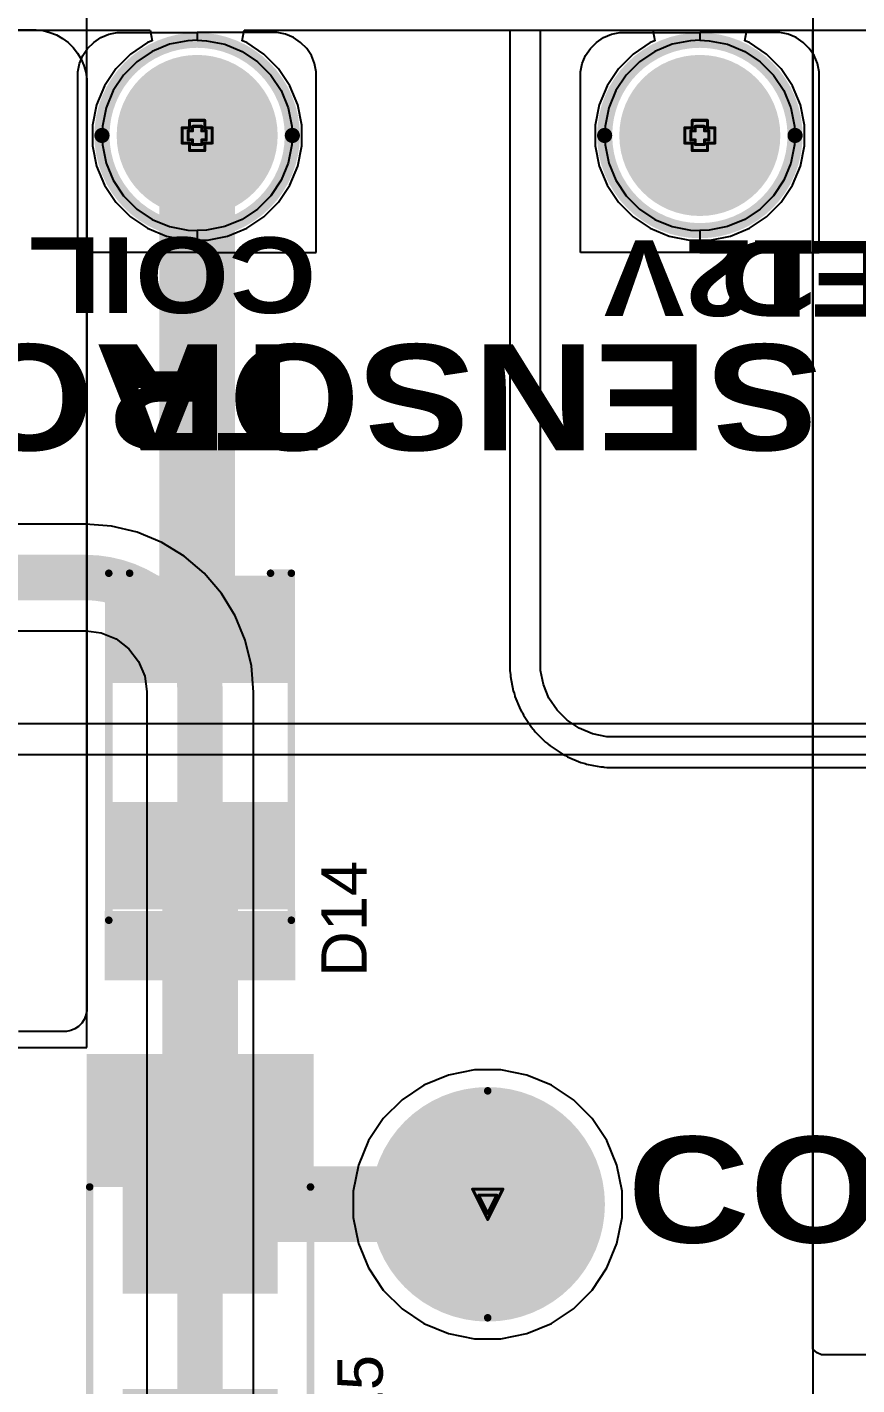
# Model space of a CAD drawing. Header units: inches. Extents: x -5 to 230, y -4 to 159.
# Drawn here: x 10.3 to 24.23, y 53.25 to 76.04 of the extents above; entities that cross this region are included whole.
import ezdxf

# ---------------------------------------------------------------- set-up
doc = ezdxf.new("R2010")
doc.units = ezdxf.units.IN
for name, color, linetype in [('Bottom Layer', 5, 'Continuous'), ('Bottom Solder', 6, 'Continuous'), ('Drill Drawing', 1, 'Continuous'), ('Layer 1', 16, 'Continuous'), ('Layer 2', 76, 'Continuous'), ('Multi-Layer', 9, 'Continuous'), ('Pad Holes', 156, 'Continuous'), ('Top Layer', 1, 'Continuous'), ('Top Overlay', 2, 'Continuous'), ('Top Paste', 8, 'Continuous'), ('Top Solder', 216, 'Continuous')]:
    doc.layers.add(name, color=color, linetype=linetype)
doc.styles.add('Arial', font='', dxfattribs={"height": 0.2})
doc.styles.add('Arial Black_Bold', font='', dxfattribs={"height": 0.2})
doc.styles.get('Arial').set_extended_font_data('Arial')
doc.styles.get('Arial Black_Bold').set_extended_font_data('Arial Black', bold=True)

# ---------------------------------------------------------------- blocks, each defined once
blk = doc.blocks.new('0_5___T____P___7')
at = {"layer": 'Bottom Layer'}
h = blk.add_hatch(color=5, dxfattribs=at)
edge = h.paths.add_edge_path()
edge.add_arc((0, 0), 1.25, 0, 360)
at = {"layer": 'Bottom Solder'}
h = blk.add_hatch(color=6, dxfattribs=at)
edge = h.paths.add_edge_path()
edge.add_arc((0, 0), 1.352, 0, 360)
at = {"layer": 'Layer 1'}
h = blk.add_hatch(color=16, dxfattribs=at)
edge = h.paths.add_edge_path()
edge.add_arc((0, 0), 1.25, 0, 360)
at = {"layer": 'Layer 2'}
h = blk.add_hatch(color=76, dxfattribs=at)
edge = h.paths.add_edge_path()
edge.add_arc((0, 0), 1.25, 0, 360)
at = {"layer": 'Multi-Layer'}
h = blk.add_hatch(color=9, dxfattribs=at)
edge = h.paths.add_edge_path()
edge.add_arc((0, 0), 1.25, 0, 360)
at = {"layer": 'Pad Holes'}
h = blk.add_hatch(color=7, dxfattribs=at)
edge = h.paths.add_edge_path()
edge.add_arc((0, 0), 0.75, 0, 360)
at = {"layer": 'Top Layer'}
h = blk.add_hatch(color=1, dxfattribs=at)
edge = h.paths.add_edge_path()
edge.add_arc((0, 0), 1.25, 0, 360)
at = {"layer": 'Top Solder'}
h = blk.add_hatch(color=216, dxfattribs=at)
edge = h.paths.add_edge_path()
edge.add_arc((0, 0), 1.352, 0, 360)
blk = doc.blocks.new('0_5___T____P___35')
at = {"layer": 'Bottom Layer'}
h = blk.add_hatch(color=5, dxfattribs=at)
edge = h.paths.add_edge_path()
edge.add_arc((0, 0), 1.25, 0, 360)
at = {"layer": 'Bottom Solder'}
h = blk.add_hatch(color=6, dxfattribs=at)
edge = h.paths.add_edge_path()
edge.add_arc((0, 0), 1.352, 0, 360)
at = {"layer": 'Layer 1'}
h = blk.add_hatch(color=16, dxfattribs=at)
edge = h.paths.add_edge_path()
edge.add_arc((0, 0), 1.25, 0, 360)
at = {"layer": 'Layer 2'}
h = blk.add_hatch(color=76, dxfattribs=at)
edge = h.paths.add_edge_path()
edge.add_arc((0, 0), 1.25, 0, 360)
at = {"layer": 'Multi-Layer'}
h = blk.add_hatch(color=9, dxfattribs=at)
edge = h.paths.add_edge_path()
edge.add_arc((0, 0), 1.25, 0, 360)
at = {"layer": 'Pad Holes'}
h = blk.add_hatch(color=7, dxfattribs=at)
edge = h.paths.add_edge_path()
edge.add_arc((0, 0), 0.75, 0, 360)
at = {"layer": 'Top Layer'}
h = blk.add_hatch(color=1, dxfattribs=at)
edge = h.paths.add_edge_path()
edge.add_arc((0, 0), 1.25, 0, 360)
at = {"layer": 'Top Solder'}
h = blk.add_hatch(color=216, dxfattribs=at)
edge = h.paths.add_edge_path()
edge.add_arc((0, 0), 1.352, 0, 360)
blk = doc.blocks.new('5012_38')
at = {"layer": 'Bottom Layer'}
h = blk.add_hatch(color=5, dxfattribs=at)
edge = h.paths.add_edge_path()
edge.add_arc((0, 0), 1.75, 0, 360)
at = {"layer": 'Bottom Solder'}
h = blk.add_hatch(color=6, dxfattribs=at)
edge = h.paths.add_edge_path()
edge.add_arc((0, 0), 1.8516, 0, 360)
at = {"layer": 'Layer 1'}
h = blk.add_hatch(color=16, dxfattribs=at)
edge = h.paths.add_edge_path()
edge.add_arc((0, 0), 1.75, 0, 360)
at = {"layer": 'Layer 2'}
h = blk.add_hatch(color=76, dxfattribs=at)
edge = h.paths.add_edge_path()
edge.add_arc((0, 0), 1.75, 0, 360)
at = {"layer": 'Multi-Layer'}
h = blk.add_hatch(color=9, dxfattribs=at)
edge = h.paths.add_edge_path()
edge.add_arc((0, 0), 1.75, 0, 360)
at = {"layer": 'Pad Holes'}
h = blk.add_hatch(color=7, dxfattribs=at)
edge = h.paths.add_edge_path()
edge.add_arc((0, 0), 1, 0, 360)
at = {"layer": 'Top Layer'}
h = blk.add_hatch(color=1, dxfattribs=at)
edge = h.paths.add_edge_path()
edge.add_arc((0, 0), 1.75, 0, 360)
at = {"layer": 'Top Solder'}
h = blk.add_hatch(color=216, dxfattribs=at)
edge = h.paths.add_edge_path()
edge.add_arc((0, 0), 1.8516, 0, 360)
at = {"layer": 'Top Overlay'}
for points in [[(1.905, 0, 0.127, 0.127, 1), (-1.905, 0, 0.127, 0.127, 1)], [(-1.93675, 0, 0.0635, 0.0635, 1), (-1.87325, 0, 0.0635, 0.0635, 1)], [(1.87325, 0, 0.0635, 0.0635, 1), (1.93675, 0, 0.0635, 0.0635, 1)]]:
    blk.add_lwpolyline(points, format="xyseb", close=True, dxfattribs=at)
blk = doc.blocks.new('SMB__206')
at = {"layer": 'Top Layer'}
for points in [[(-3.7, -1.2), (-3.7, 1.2), (-0.9, 1.2), (-0.9, -1.2)], [(0.9, -1.2), (0.9, 1.2), (3.7, 1.2), (3.7, -1.2)]]:
    blk.add_hatch(color=1, dxfattribs=at).paths.add_polyline_path(points)
at = {"layer": 'Top Overlay'}
for points in [[(2.59, 1.245), (4.826, 1.245), (4.826, 1.905), (2.59, 1.905)], [(3.733, -1.651), (4.826, -1.651), (4.826, 1.346), (3.733, 1.346)], [(2.59, -1.905), (4.826, -1.905), (4.826, -1.245), (2.59, -1.245)]]:
    blk.add_hatch(color=2, dxfattribs=at).paths.add_polyline_path(points)
at = {"layer": 'Top Paste'}
for points in [[(-3.7, -1.2), (-3.7, 1.2), (-0.9, 1.2), (-0.9, -1.2)], [(0.9, -1.2), (0.9, 1.2), (3.7, 1.2), (3.7, -1.2)]]:
    blk.add_hatch(color=8, dxfattribs=at).paths.add_polyline_path(points)
at = {"layer": 'Top Solder'}
for points in [[(-3.802, -1.302), (-3.802, 1.302), (-0.798, 1.302), (-0.798, -1.302)], [(0.798, -1.302), (0.798, 1.302), (3.802, 1.302), (3.802, -1.302)]]:
    blk.add_hatch(color=216, dxfattribs=at).paths.add_polyline_path(points)
at = {"layer": 'Top Overlay'}
for points in [[(-2.21, 1.854, 0.127, 0.127, 0), (-2.21, 1.397, 0.127, 0.127, 0)], [(-2.21, 1.854, 0.127, 0.127, 0), (2.591, 1.854, 0.127, 0.127, 0)], [(-2.21, -1.397, 0.127, 0.127, 0), (-2.21, -1.854, 0.127, 0.127, 0)], [(-2.21, -1.854, 0.127, 0.127, 0), (2.591, -1.854, 0.127, 0.127, 0)]]:
    blk.add_lwpolyline(points, format="xyseb", dxfattribs=at)
for points in [[(-2.242, 1.854, 0.0635, 0.0635, 1), (-2.178, 1.854, 0.0635, 0.0635, 1)], [(-2.242, 1.854, 0.0635, 0.0635, 1), (-2.178, 1.854, 0.0635, 0.0635, 1)], [(2.559, 1.854, 0.0635, 0.0635, 1), (2.623, 1.854, 0.0635, 0.0635, 1)], [(-2.242, 1.397, 0.0635, 0.0635, 1), (-2.178, 1.397, 0.0635, 0.0635, 1)], [(-2.242, -1.397, 0.0635, 0.0635, 1), (-2.178, -1.397, 0.0635, 0.0635, 1)], [(-2.242, -1.854, 0.0635, 0.0635, 1), (-2.178, -1.854, 0.0635, 0.0635, 1)], [(-2.242, -1.854, 0.0635, 0.0635, 1), (-2.178, -1.854, 0.0635, 0.0635, 1)], [(2.559, -1.854, 0.0635, 0.0635, 1), (2.623, -1.854, 0.0635, 0.0635, 1)]]:
    blk.add_lwpolyline(points, format="xyseb", close=True, dxfattribs=at)
blk = doc.blocks.new('SMA_DO_214AC__207')
at = {"layer": 'Top Layer'}
for points in [[(-2.7, 1.4), (-1.1, 1.4), (-1.1, -1.4), (-2.7, -1.4)], [(1.1, 1.4), (2.7, 1.4), (2.7, -1.4), (1.1, -1.4)]]:
    blk.add_hatch(color=1, dxfattribs=at).paths.add_polyline_path(points)
at = {"layer": 'Top Overlay'}
blk.add_hatch(color=2, dxfattribs=at).paths.add_polyline_path([(-3.992, -1.6), (-2.825, -1.6), (-2.825, 1.6), (-3.992, 1.6)])
at = {"layer": 'Top Paste'}
for points in [[(-2.7, 1.4), (-1.1, 1.4), (-1.1, -1.4), (-2.7, -1.4)], [(1.1, 1.4), (2.7, 1.4), (2.7, -1.4), (1.1, -1.4)]]:
    blk.add_hatch(color=8, dxfattribs=at).paths.add_polyline_path(points)
at = {"layer": 'Top Solder'}
for points in [[(-2.802, 1.502), (-0.998, 1.502), (-0.998, -1.502), (-2.802, -1.502)], [(0.998, 1.502), (2.802, 1.502), (2.802, -1.502), (0.998, -1.502)]]:
    blk.add_hatch(color=216, dxfattribs=at).paths.add_polyline_path(points)
at = {"layer": 'Top Overlay'}
for points in [[(-2.983, 1.533, 0.127, 0.127, 0), (2.842, 1.533, 0.127, 0.127, 0)], [(2.842, 1.533, 0.127, 0.127, 0), (2.842, 1.183, 0.127, 0.127, 0)], [(2.842, -1.183, 0.127, 0.127, 0), (2.842, -1.533, 0.127, 0.127, 0)], [(-2.983, -1.533, 0.127, 0.127, 0), (2.842, -1.533, 0.127, 0.127, 0)]]:
    blk.add_lwpolyline(points, format="xyseb", dxfattribs=at)
for points in [[(-3.015, 1.533, 0.0635, 0.0635, 1), (-2.951, 1.533, 0.0635, 0.0635, 1)], [(2.811, 1.533, 0.0635, 0.0635, 1), (2.874, 1.533, 0.0635, 0.0635, 1)], [(2.811, 1.533, 0.0635, 0.0635, 1), (2.874, 1.533, 0.0635, 0.0635, 1)], [(2.811, 1.183, 0.0635, 0.0635, 1), (2.874, 1.183, 0.0635, 0.0635, 1)], [(2.811, -1.183, 0.0635, 0.0635, 1), (2.874, -1.183, 0.0635, 0.0635, 1)], [(-3.015, -1.533, 0.0635, 0.0635, 1), (-2.951, -1.533, 0.0635, 0.0635, 1)], [(2.811, -1.533, 0.0635, 0.0635, 1), (2.874, -1.533, 0.0635, 0.0635, 1)], [(2.811, -1.533, 0.0635, 0.0635, 1), (2.874, -1.533, 0.0635, 0.0635, 1)]]:
    blk.add_lwpolyline(points, format="xyseb", close=True, dxfattribs=at)

msp = doc.modelspace()

# ---------------------------------------------------------------- linework, layer by layer
at = {"layer": 'Bottom Layer'}
for p, q in [((7.7, 75.991), (12.365, 75.991)), ((12.365, 75.991), (12.4, 75.813)), ((13.909, 75.813), (13.945, 75.991)), ((13.945, 75.991), (20.806, 75.991)), ((20.806, 75.991), (20.842, 75.813)), ((22.351, 75.813), (22.386, 75.991)), ((22.386, 75.991), (26.035, 75.991)), ((12.322, 75.781), (12.034, 75.589)), ((12.4, 75.813), (12.322, 75.781)), ((13.987, 75.781), (13.909, 75.813)), ((14.275, 75.589), (13.987, 75.781)), ((20.764, 75.781), (20.476, 75.589)), ((20.842, 75.813), (20.764, 75.781)), ((22.429, 75.781), (22.351, 75.813)), ((22.717, 75.589), (22.429, 75.781)), ((12.034, 75.589), (11.789, 75.344)), ((14.52, 75.344), (14.275, 75.589)), ((20.476, 75.589), (20.231, 75.344)), ((22.962, 75.344), (22.717, 75.589)), ((11.789, 75.344), (11.597, 75.056)), ((14.713, 75.056), (14.52, 75.344)), ((20.231, 75.344), (20.038, 75.056)), ((23.154, 75.056), (22.962, 75.344)), ((11.597, 75.056), (11.464, 74.736)), ((14.845, 74.736), (14.713, 75.056)), ((20.038, 75.056), (19.906, 74.736)), ((23.287, 74.736), (23.154, 75.056)), ((11.464, 74.736), (11.397, 74.396)), ((14.913, 74.396), (14.845, 74.736)), ((19.906, 74.736), (19.838, 74.396)), ((23.354, 74.396), (23.287, 74.736)), ((11.397, 74.396), (11.397, 74.05)), ((14.913, 74.05), (14.913, 74.396)), ((19.838, 74.396), (19.838, 74.05)), ((23.354, 74.05), (23.354, 74.396)), ((11.397, 74.05), (11.464, 73.71)), ((14.845, 73.71), (14.913, 74.05)), ((19.838, 74.05), (19.906, 73.71)), ((23.287, 73.71), (23.354, 74.05)), ((11.464, 73.71), (11.597, 73.39)), ((14.713, 73.39), (14.845, 73.71)), ((19.906, 73.71), (20.038, 73.39)), ((23.154, 73.39), (23.287, 73.71)), ((11.597, 73.39), (11.789, 73.103)), ((14.52, 73.103), (14.713, 73.39)), ((20.038, 73.39), (20.231, 73.103)), ((22.962, 73.103), (23.154, 73.39)), ((11.789, 73.103), (12.034, 72.858)), ((14.275, 72.858), (14.52, 73.103)), ((20.231, 73.103), (20.476, 72.858)), ((22.717, 72.858), (22.962, 73.103)), ((12.034, 72.858), (12.322, 72.665)), ((13.987, 72.665), (14.275, 72.858)), ((20.476, 72.858), (20.764, 72.665)), ((22.429, 72.665), (22.717, 72.858)), ((12.322, 72.665), (12.642, 72.533)), ((12.642, 72.533), (12.981, 72.465)), ((13.328, 72.465), (13.667, 72.533)), ((13.667, 72.533), (13.987, 72.665)), ((20.764, 72.665), (21.084, 72.533)), ((21.084, 72.533), (21.423, 72.465)), ((21.77, 72.465), (22.109, 72.533)), ((22.109, 72.533), (22.429, 72.665)), ((12.981, 72.465), (13.328, 72.465)), ((21.423, 72.465), (21.77, 72.465)), ((11.278, 67.699), (5.428, 67.699)), ((11.719, 67.665), (11.278, 67.7)), ((11.278, 67.7), (11.278, 67.699)), ((12.15, 67.561), (11.719, 67.665)), ((12.56, 67.392), (12.15, 67.561)), ((12.937, 67.16), (12.56, 67.392)), ((13.274, 66.873), (12.937, 67.16)), ((13.562, 66.536), (13.274, 66.873)), ((13.794, 66.158), (13.562, 66.536)), ((13.963, 65.748), (13.794, 66.158)), ((5.428, 65.905), (11.278, 65.905)), ((11.278, 65.905), (11.292, 65.907)), ((11.292, 65.907), (11.545, 65.874)), ((11.545, 65.874), (11.794, 65.771)), ((11.794, 65.771), (12.008, 65.606)), ((14.067, 65.318), (13.963, 65.748)), ((12.008, 65.606), (12.172, 65.392)), ((12.172, 65.392), (12.276, 65.143)), ((14.101, 64.876), (14.067, 65.318)), ((12.276, 65.143), (12.309, 64.89)), ((12.309, 64.89), (12.307, 64.876)), ((12.307, 64.876), (12.307, 49.454)), ((14.1, 49.454), (14.1, 64.876)), ((14.1, 64.876), (14.101, 64.876)), ((17.375, 58.45), (16.964, 58.28)), ((17.812, 58.537), (17.375, 58.45)), ((18.256, 58.537), (17.812, 58.537)), ((18.693, 58.45), (18.256, 58.537)), ((19.104, 58.28), (18.693, 58.45)), ((16.964, 58.28), (16.595, 58.033)), ((19.473, 58.033), (19.104, 58.28)), ((16.595, 58.033), (16.28, 57.719)), ((19.788, 57.719), (19.473, 58.033)), ((16.28, 57.719), (16.033, 57.349)), ((20.035, 57.349), (19.788, 57.719)), ((16.033, 57.349), (15.863, 56.938)), ((20.205, 56.938), (20.035, 57.349)), ((15.863, 56.938), (15.776, 56.502)), ((20.292, 56.502), (20.205, 56.938)), ((15.776, 56.502), (15.776, 56.057)), ((20.292, 56.057), (20.292, 56.502)), ((15.776, 56.057), (15.863, 55.621)), ((20.205, 55.621), (20.292, 56.057)), ((15.863, 55.621), (16.033, 55.21)), ((20.035, 55.21), (20.205, 55.621)), ((16.033, 55.21), (16.28, 54.84)), ((19.788, 54.84), (20.035, 55.21)), ((16.28, 54.84), (16.595, 54.525)), ((19.473, 54.525), (19.788, 54.84)), ((16.595, 54.525), (16.964, 54.278)), ((19.104, 54.278), (19.473, 54.525)), ((16.964, 54.278), (17.375, 54.108)), ((18.693, 54.108), (19.104, 54.278)), ((17.375, 54.108), (17.812, 54.021)), ((17.812, 54.021), (18.256, 54.021)), ((18.256, 54.021), (18.693, 54.108))]:
    msp.add_line(p, q, dxfattribs=at)
for points in [[(5.428, 66.802, 0.762, 0.762, 0), (11.278, 66.802, 0.762, 0.762, 0)], [(11.278, 66.802, 0.762, 0.762, -0.414214), (13.204, 64.876, 0.762, 0.762, 0)], [(13.204, 49.454, 0.762, 0.762, 0), (13.204, 64.876, 0.762, 0.762, 0)]]:
    msp.add_lwpolyline(points, format="xyseb", dxfattribs=at)
for points in [[(11.087, 66.802, 0.381, 0.381, 1), (11.468, 66.802, 0.381, 0.381, 1)], [(11.087, 66.802, 0.381, 0.381, 1), (11.468, 66.802, 0.381, 0.381, 1)], [(13.013, 64.876, 0.381, 0.381, 1), (13.394, 64.876, 0.381, 0.381, 1)], [(13.013, 64.876, 0.381, 0.381, 1), (13.394, 64.876, 0.381, 0.381, 1)]]:
    msp.add_lwpolyline(points, format="xyseb", close=True, dxfattribs=at)
at = {"layer": 'Drill Drawing'}
for points in [[(12.901, 74.096, 0.0508, 0.0508, 0), (12.901, 74.35, 0.0508, 0.0508, 0)], [(12.901, 74.35, 0.0508, 0.0508, 0), (13.028, 74.35, 0.0508, 0.0508, 0)], [(13.002, 74.147, 0.0508, 0.0508, 0), (13.002, 74.299, 0.0508, 0.0508, 0)], [(13.002, 74.299, 0.0508, 0.0508, 0), (13.078, 74.299, 0.0508, 0.0508, 0)], [(13.028, 74.35, 0.0508, 0.0508, 0), (13.028, 74.477, 0.0508, 0.0508, 0)], [(13.028, 74.477, 0.0508, 0.0508, 0), (13.282, 74.477, 0.0508, 0.0508, 0)], [(13.078, 74.299, 0.0508, 0.0508, 0), (13.078, 74.376, 0.0508, 0.0508, 0)], [(13.078, 74.376, 0.0508, 0.0508, 0), (13.231, 74.376, 0.0508, 0.0508, 0)], [(13.231, 74.299, 0.0508, 0.0508, 0), (13.231, 74.376, 0.0508, 0.0508, 0)], [(13.231, 74.299, 0.0508, 0.0508, 0), (13.307, 74.299, 0.0508, 0.0508, 0)], [(13.282, 74.35, 0.0508, 0.0508, 0), (13.282, 74.477, 0.0508, 0.0508, 0)], [(13.282, 74.35, 0.0508, 0.0508, 0), (13.409, 74.35, 0.0508, 0.0508, 0)], [(13.307, 74.147, 0.0508, 0.0508, 0), (13.307, 74.299, 0.0508, 0.0508, 0)], [(13.409, 74.096, 0.0508, 0.0508, 0), (13.409, 74.35, 0.0508, 0.0508, 0)], [(21.342, 74.096, 0.0508, 0.0508, 0), (21.342, 74.35, 0.0508, 0.0508, 0)], [(21.342, 74.35, 0.0508, 0.0508, 0), (21.469, 74.35, 0.0508, 0.0508, 0)], [(21.444, 74.147, 0.0508, 0.0508, 0), (21.444, 74.299, 0.0508, 0.0508, 0)], [(21.444, 74.299, 0.0508, 0.0508, 0), (21.52, 74.299, 0.0508, 0.0508, 0)], [(21.469, 74.35, 0.0508, 0.0508, 0), (21.469, 74.477, 0.0508, 0.0508, 0)], [(21.469, 74.477, 0.0508, 0.0508, 0), (21.723, 74.477, 0.0508, 0.0508, 0)], [(21.52, 74.299, 0.0508, 0.0508, 0), (21.52, 74.376, 0.0508, 0.0508, 0)], [(21.52, 74.376, 0.0508, 0.0508, 0), (21.673, 74.376, 0.0508, 0.0508, 0)], [(21.673, 74.299, 0.0508, 0.0508, 0), (21.673, 74.376, 0.0508, 0.0508, 0)], [(21.673, 74.299, 0.0508, 0.0508, 0), (21.749, 74.299, 0.0508, 0.0508, 0)], [(21.723, 74.35, 0.0508, 0.0508, 0), (21.723, 74.477, 0.0508, 0.0508, 0)], [(21.723, 74.35, 0.0508, 0.0508, 0), (21.85, 74.35, 0.0508, 0.0508, 0)], [(21.749, 74.147, 0.0508, 0.0508, 0), (21.749, 74.299, 0.0508, 0.0508, 0)], [(21.85, 74.096, 0.0508, 0.0508, 0), (21.85, 74.35, 0.0508, 0.0508, 0)], [(12.901, 74.096, 0.0508, 0.0508, 0), (13.028, 74.096, 0.0508, 0.0508, 0)], [(13.002, 74.147, 0.0508, 0.0508, 0), (13.078, 74.147, 0.0508, 0.0508, 0)], [(13.028, 73.969, 0.0508, 0.0508, 0), (13.028, 74.096, 0.0508, 0.0508, 0)], [(13.078, 74.071, 0.0508, 0.0508, 0), (13.078, 74.147, 0.0508, 0.0508, 0)], [(13.078, 74.071, 0.0508, 0.0508, 0), (13.231, 74.071, 0.0508, 0.0508, 0)], [(13.231, 74.147, 0.0508, 0.0508, 0), (13.307, 74.147, 0.0508, 0.0508, 0)], [(13.231, 74.071, 0.0508, 0.0508, 0), (13.231, 74.147, 0.0508, 0.0508, 0)], [(13.282, 74.096, 0.0508, 0.0508, 0), (13.409, 74.096, 0.0508, 0.0508, 0)], [(13.282, 73.969, 0.0508, 0.0508, 0), (13.282, 74.096, 0.0508, 0.0508, 0)], [(21.342, 74.096, 0.0508, 0.0508, 0), (21.469, 74.096, 0.0508, 0.0508, 0)], [(21.444, 74.147, 0.0508, 0.0508, 0), (21.52, 74.147, 0.0508, 0.0508, 0)], [(21.469, 73.969, 0.0508, 0.0508, 0), (21.469, 74.096, 0.0508, 0.0508, 0)], [(21.52, 74.071, 0.0508, 0.0508, 0), (21.52, 74.147, 0.0508, 0.0508, 0)], [(21.52, 74.071, 0.0508, 0.0508, 0), (21.673, 74.071, 0.0508, 0.0508, 0)], [(21.673, 74.147, 0.0508, 0.0508, 0), (21.749, 74.147, 0.0508, 0.0508, 0)], [(21.673, 74.071, 0.0508, 0.0508, 0), (21.673, 74.147, 0.0508, 0.0508, 0)], [(21.723, 74.096, 0.0508, 0.0508, 0), (21.85, 74.096, 0.0508, 0.0508, 0)], [(21.723, 73.969, 0.0508, 0.0508, 0), (21.723, 74.096, 0.0508, 0.0508, 0)], [(13.028, 73.969, 0.0508, 0.0508, 0), (13.282, 73.969, 0.0508, 0.0508, 0)], [(21.469, 73.969, 0.0508, 0.0508, 0), (21.723, 73.969, 0.0508, 0.0508, 0)], [(17.78, 56.533, 0.0508, 0.0508, 0), (18.288, 56.533, 0.0508, 0.0508, 0)], [(17.78, 56.533, 0.0508, 0.0508, 0), (18.034, 56.025, 0.0508, 0.0508, 0)], [(18.034, 56.025, 0.0508, 0.0508, 0), (18.288, 56.533, 0.0508, 0.0508, 0)], [(17.882, 56.432, 0.0508, 0.0508, 0), (18.186, 56.432, 0.0508, 0.0508, 0)], [(17.882, 56.432, 0.0508, 0.0508, 0), (18.034, 56.127, 0.0508, 0.0508, 0)], [(18.034, 56.127, 0.0508, 0.0508, 0), (18.186, 56.432, 0.0508, 0.0508, 0)]]:
    msp.add_lwpolyline(points, format="xyseb", dxfattribs=at)
for points in [[(12.888, 74.35, 0.0254, 0.0254, 1), (12.913, 74.35, 0.0254, 0.0254, 1)], [(12.888, 74.35, 0.0254, 0.0254, 1), (12.913, 74.35, 0.0254, 0.0254, 1)], [(12.99, 74.299, 0.0254, 0.0254, 1), (13.015, 74.299, 0.0254, 0.0254, 1)], [(12.99, 74.299, 0.0254, 0.0254, 1), (13.015, 74.299, 0.0254, 0.0254, 1)], [(13.015, 74.477, 0.0254, 0.0254, 1), (13.04, 74.477, 0.0254, 0.0254, 1)], [(13.015, 74.477, 0.0254, 0.0254, 1), (13.04, 74.477, 0.0254, 0.0254, 1)], [(13.015, 74.35, 0.0254, 0.0254, 1), (13.04, 74.35, 0.0254, 0.0254, 1)], [(13.015, 74.35, 0.0254, 0.0254, 1), (13.04, 74.35, 0.0254, 0.0254, 1)], [(13.066, 74.376, 0.0254, 0.0254, 1), (13.091, 74.376, 0.0254, 0.0254, 1)], [(13.066, 74.376, 0.0254, 0.0254, 1), (13.091, 74.376, 0.0254, 0.0254, 1)], [(13.066, 74.299, 0.0254, 0.0254, 1), (13.091, 74.299, 0.0254, 0.0254, 1)], [(13.066, 74.299, 0.0254, 0.0254, 1), (13.091, 74.299, 0.0254, 0.0254, 1)], [(13.218, 74.376, 0.0254, 0.0254, 1), (13.244, 74.376, 0.0254, 0.0254, 1)], [(13.218, 74.376, 0.0254, 0.0254, 1), (13.244, 74.376, 0.0254, 0.0254, 1)], [(13.218, 74.299, 0.0254, 0.0254, 1), (13.244, 74.299, 0.0254, 0.0254, 1)], [(13.218, 74.299, 0.0254, 0.0254, 1), (13.244, 74.299, 0.0254, 0.0254, 1)], [(13.269, 74.477, 0.0254, 0.0254, 1), (13.294, 74.477, 0.0254, 0.0254, 1)], [(13.269, 74.477, 0.0254, 0.0254, 1), (13.294, 74.477, 0.0254, 0.0254, 1)], [(13.269, 74.35, 0.0254, 0.0254, 1), (13.294, 74.35, 0.0254, 0.0254, 1)], [(13.269, 74.35, 0.0254, 0.0254, 1), (13.294, 74.35, 0.0254, 0.0254, 1)], [(13.294, 74.299, 0.0254, 0.0254, 1), (13.32, 74.299, 0.0254, 0.0254, 1)], [(13.294, 74.299, 0.0254, 0.0254, 1), (13.32, 74.299, 0.0254, 0.0254, 1)], [(13.396, 74.35, 0.0254, 0.0254, 1), (13.421, 74.35, 0.0254, 0.0254, 1)], [(13.396, 74.35, 0.0254, 0.0254, 1), (13.421, 74.35, 0.0254, 0.0254, 1)], [(21.33, 74.35, 0.0254, 0.0254, 1), (21.355, 74.35, 0.0254, 0.0254, 1)], [(21.33, 74.35, 0.0254, 0.0254, 1), (21.355, 74.35, 0.0254, 0.0254, 1)], [(21.431, 74.299, 0.0254, 0.0254, 1), (21.457, 74.299, 0.0254, 0.0254, 1)], [(21.431, 74.299, 0.0254, 0.0254, 1), (21.457, 74.299, 0.0254, 0.0254, 1)], [(21.457, 74.477, 0.0254, 0.0254, 1), (21.482, 74.477, 0.0254, 0.0254, 1)], [(21.457, 74.477, 0.0254, 0.0254, 1), (21.482, 74.477, 0.0254, 0.0254, 1)], [(21.457, 74.35, 0.0254, 0.0254, 1), (21.482, 74.35, 0.0254, 0.0254, 1)], [(21.457, 74.35, 0.0254, 0.0254, 1), (21.482, 74.35, 0.0254, 0.0254, 1)], [(21.508, 74.376, 0.0254, 0.0254, 1), (21.533, 74.376, 0.0254, 0.0254, 1)], [(21.508, 74.376, 0.0254, 0.0254, 1), (21.533, 74.376, 0.0254, 0.0254, 1)], [(21.508, 74.299, 0.0254, 0.0254, 1), (21.533, 74.299, 0.0254, 0.0254, 1)], [(21.508, 74.299, 0.0254, 0.0254, 1), (21.533, 74.299, 0.0254, 0.0254, 1)], [(21.66, 74.376, 0.0254, 0.0254, 1), (21.685, 74.376, 0.0254, 0.0254, 1)], [(21.66, 74.376, 0.0254, 0.0254, 1), (21.685, 74.376, 0.0254, 0.0254, 1)], [(21.66, 74.299, 0.0254, 0.0254, 1), (21.685, 74.299, 0.0254, 0.0254, 1)], [(21.66, 74.299, 0.0254, 0.0254, 1), (21.685, 74.299, 0.0254, 0.0254, 1)], [(21.711, 74.477, 0.0254, 0.0254, 1), (21.736, 74.477, 0.0254, 0.0254, 1)], [(21.711, 74.477, 0.0254, 0.0254, 1), (21.736, 74.477, 0.0254, 0.0254, 1)], [(21.711, 74.35, 0.0254, 0.0254, 1), (21.736, 74.35, 0.0254, 0.0254, 1)], [(21.711, 74.35, 0.0254, 0.0254, 1), (21.736, 74.35, 0.0254, 0.0254, 1)], [(21.736, 74.299, 0.0254, 0.0254, 1), (21.762, 74.299, 0.0254, 0.0254, 1)], [(21.736, 74.299, 0.0254, 0.0254, 1), (21.762, 74.299, 0.0254, 0.0254, 1)], [(21.838, 74.35, 0.0254, 0.0254, 1), (21.863, 74.35, 0.0254, 0.0254, 1)], [(21.838, 74.35, 0.0254, 0.0254, 1), (21.863, 74.35, 0.0254, 0.0254, 1)], [(12.888, 74.096, 0.0254, 0.0254, 1), (12.913, 74.096, 0.0254, 0.0254, 1)], [(12.888, 74.096, 0.0254, 0.0254, 1), (12.913, 74.096, 0.0254, 0.0254, 1)], [(12.99, 74.147, 0.0254, 0.0254, 1), (13.015, 74.147, 0.0254, 0.0254, 1)], [(12.99, 74.147, 0.0254, 0.0254, 1), (13.015, 74.147, 0.0254, 0.0254, 1)], [(13.015, 74.096, 0.0254, 0.0254, 1), (13.04, 74.096, 0.0254, 0.0254, 1)], [(13.015, 74.096, 0.0254, 0.0254, 1), (13.04, 74.096, 0.0254, 0.0254, 1)], [(13.066, 74.147, 0.0254, 0.0254, 1), (13.091, 74.147, 0.0254, 0.0254, 1)], [(13.066, 74.147, 0.0254, 0.0254, 1), (13.091, 74.147, 0.0254, 0.0254, 1)], [(13.066, 74.071, 0.0254, 0.0254, 1), (13.091, 74.071, 0.0254, 0.0254, 1)], [(13.066, 74.071, 0.0254, 0.0254, 1), (13.091, 74.071, 0.0254, 0.0254, 1)], [(13.218, 74.147, 0.0254, 0.0254, 1), (13.244, 74.147, 0.0254, 0.0254, 1)], [(13.218, 74.147, 0.0254, 0.0254, 1), (13.244, 74.147, 0.0254, 0.0254, 1)], [(13.218, 74.071, 0.0254, 0.0254, 1), (13.244, 74.071, 0.0254, 0.0254, 1)], [(13.218, 74.071, 0.0254, 0.0254, 1), (13.244, 74.071, 0.0254, 0.0254, 1)], [(13.269, 74.096, 0.0254, 0.0254, 1), (13.294, 74.096, 0.0254, 0.0254, 1)], [(13.269, 74.096, 0.0254, 0.0254, 1), (13.294, 74.096, 0.0254, 0.0254, 1)], [(13.294, 74.147, 0.0254, 0.0254, 1), (13.32, 74.147, 0.0254, 0.0254, 1)], [(13.294, 74.147, 0.0254, 0.0254, 1), (13.32, 74.147, 0.0254, 0.0254, 1)], [(13.396, 74.096, 0.0254, 0.0254, 1), (13.421, 74.096, 0.0254, 0.0254, 1)], [(13.396, 74.096, 0.0254, 0.0254, 1), (13.421, 74.096, 0.0254, 0.0254, 1)], [(21.33, 74.096, 0.0254, 0.0254, 1), (21.355, 74.096, 0.0254, 0.0254, 1)], [(21.33, 74.096, 0.0254, 0.0254, 1), (21.355, 74.096, 0.0254, 0.0254, 1)], [(21.431, 74.147, 0.0254, 0.0254, 1), (21.457, 74.147, 0.0254, 0.0254, 1)], [(21.431, 74.147, 0.0254, 0.0254, 1), (21.457, 74.147, 0.0254, 0.0254, 1)], [(21.457, 74.096, 0.0254, 0.0254, 1), (21.482, 74.096, 0.0254, 0.0254, 1)], [(21.457, 74.096, 0.0254, 0.0254, 1), (21.482, 74.096, 0.0254, 0.0254, 1)], [(21.508, 74.147, 0.0254, 0.0254, 1), (21.533, 74.147, 0.0254, 0.0254, 1)], [(21.508, 74.147, 0.0254, 0.0254, 1), (21.533, 74.147, 0.0254, 0.0254, 1)], [(21.508, 74.071, 0.0254, 0.0254, 1), (21.533, 74.071, 0.0254, 0.0254, 1)], [(21.508, 74.071, 0.0254, 0.0254, 1), (21.533, 74.071, 0.0254, 0.0254, 1)], [(21.66, 74.147, 0.0254, 0.0254, 1), (21.685, 74.147, 0.0254, 0.0254, 1)], [(21.66, 74.147, 0.0254, 0.0254, 1), (21.685, 74.147, 0.0254, 0.0254, 1)], [(21.66, 74.071, 0.0254, 0.0254, 1), (21.685, 74.071, 0.0254, 0.0254, 1)], [(21.66, 74.071, 0.0254, 0.0254, 1), (21.685, 74.071, 0.0254, 0.0254, 1)], [(21.711, 74.096, 0.0254, 0.0254, 1), (21.736, 74.096, 0.0254, 0.0254, 1)], [(21.711, 74.096, 0.0254, 0.0254, 1), (21.736, 74.096, 0.0254, 0.0254, 1)], [(21.736, 74.147, 0.0254, 0.0254, 1), (21.762, 74.147, 0.0254, 0.0254, 1)], [(21.736, 74.147, 0.0254, 0.0254, 1), (21.762, 74.147, 0.0254, 0.0254, 1)], [(21.838, 74.096, 0.0254, 0.0254, 1), (21.863, 74.096, 0.0254, 0.0254, 1)], [(21.838, 74.096, 0.0254, 0.0254, 1), (21.863, 74.096, 0.0254, 0.0254, 1)], [(13.015, 73.969, 0.0254, 0.0254, 1), (13.04, 73.969, 0.0254, 0.0254, 1)], [(13.015, 73.969, 0.0254, 0.0254, 1), (13.04, 73.969, 0.0254, 0.0254, 1)], [(13.269, 73.969, 0.0254, 0.0254, 1), (13.294, 73.969, 0.0254, 0.0254, 1)], [(13.269, 73.969, 0.0254, 0.0254, 1), (13.294, 73.969, 0.0254, 0.0254, 1)], [(21.457, 73.969, 0.0254, 0.0254, 1), (21.482, 73.969, 0.0254, 0.0254, 1)], [(21.457, 73.969, 0.0254, 0.0254, 1), (21.482, 73.969, 0.0254, 0.0254, 1)], [(21.711, 73.969, 0.0254, 0.0254, 1), (21.736, 73.969, 0.0254, 0.0254, 1)], [(21.711, 73.969, 0.0254, 0.0254, 1), (21.736, 73.969, 0.0254, 0.0254, 1)], [(17.767, 56.533, 0.0254, 0.0254, 1), (17.793, 56.533, 0.0254, 0.0254, 1)], [(17.767, 56.533, 0.0254, 0.0254, 1), (17.793, 56.533, 0.0254, 0.0254, 1)], [(18.275, 56.533, 0.0254, 0.0254, 1), (18.301, 56.533, 0.0254, 0.0254, 1)], [(18.275, 56.533, 0.0254, 0.0254, 1), (18.301, 56.533, 0.0254, 0.0254, 1)], [(17.869, 56.432, 0.0254, 0.0254, 1), (17.894, 56.432, 0.0254, 0.0254, 1)], [(17.869, 56.432, 0.0254, 0.0254, 1), (17.894, 56.432, 0.0254, 0.0254, 1)], [(18.174, 56.432, 0.0254, 0.0254, 1), (18.199, 56.432, 0.0254, 0.0254, 1)], [(18.174, 56.432, 0.0254, 0.0254, 1), (18.199, 56.432, 0.0254, 0.0254, 1)], [(18.021, 56.127, 0.0254, 0.0254, 1), (18.047, 56.127, 0.0254, 0.0254, 1)], [(18.021, 56.127, 0.0254, 0.0254, 1), (18.047, 56.127, 0.0254, 0.0254, 1)], [(18.021, 56.025, 0.0254, 0.0254, 1), (18.047, 56.025, 0.0254, 0.0254, 1)], [(18.021, 56.025, 0.0254, 0.0254, 1), (18.047, 56.025, 0.0254, 0.0254, 1)]]:
    msp.add_lwpolyline(points, format="xyseb", close=True, dxfattribs=at)
at = {"layer": 'Layer 1'}
for p, q in [((2.268, 75.991), (12.365, 75.991)), ((12.365, 75.991), (12.4, 75.813)), ((13.909, 75.813), (13.945, 75.991)), ((13.945, 75.991), (20.806, 75.991)), ((20.806, 75.991), (20.842, 75.813)), ((22.351, 75.813), (22.386, 75.991)), ((22.386, 75.991), (26.035, 75.991)), ((12.322, 75.781), (12.034, 75.589)), ((12.4, 75.813), (12.322, 75.781)), ((13.987, 75.781), (13.909, 75.813)), ((14.275, 75.589), (13.987, 75.781)), ((20.764, 75.781), (20.476, 75.589)), ((20.842, 75.813), (20.764, 75.781)), ((22.429, 75.781), (22.351, 75.813)), ((22.717, 75.589), (22.429, 75.781)), ((12.034, 75.589), (11.789, 75.344)), ((14.52, 75.344), (14.275, 75.589)), ((20.476, 75.589), (20.231, 75.344)), ((22.962, 75.344), (22.717, 75.589)), ((11.789, 75.344), (11.597, 75.056)), ((14.713, 75.056), (14.52, 75.344)), ((20.231, 75.344), (20.038, 75.056)), ((23.154, 75.056), (22.962, 75.344)), ((11.597, 75.056), (11.464, 74.736)), ((14.845, 74.736), (14.713, 75.056)), ((20.038, 75.056), (19.906, 74.736)), ((23.287, 74.736), (23.154, 75.056)), ((11.464, 74.736), (11.397, 74.396)), ((14.913, 74.396), (14.845, 74.736)), ((19.906, 74.736), (19.838, 74.396)), ((23.354, 74.396), (23.287, 74.736)), ((11.397, 74.396), (11.397, 74.05)), ((14.913, 74.05), (14.913, 74.396)), ((19.838, 74.396), (19.838, 74.05)), ((23.354, 74.05), (23.354, 74.396)), ((11.397, 74.05), (11.464, 73.71)), ((14.845, 73.71), (14.913, 74.05)), ((19.838, 74.05), (19.906, 73.71)), ((23.287, 73.71), (23.354, 74.05)), ((11.464, 73.71), (11.597, 73.39)), ((14.713, 73.39), (14.845, 73.71)), ((19.906, 73.71), (20.038, 73.39)), ((23.154, 73.39), (23.287, 73.71)), ((11.597, 73.39), (11.789, 73.103)), ((14.52, 73.103), (14.713, 73.39)), ((20.038, 73.39), (20.231, 73.103)), ((22.962, 73.103), (23.154, 73.39)), ((11.789, 73.103), (12.034, 72.858)), ((14.275, 72.858), (14.52, 73.103)), ((20.231, 73.103), (20.476, 72.858)), ((22.717, 72.858), (22.962, 73.103)), ((12.034, 72.858), (12.322, 72.665)), ((13.987, 72.665), (14.275, 72.858)), ((20.476, 72.858), (20.764, 72.665)), ((22.429, 72.665), (22.717, 72.858)), ((12.322, 72.665), (12.642, 72.533)), ((12.642, 72.533), (12.981, 72.465)), ((13.328, 72.465), (13.667, 72.533)), ((13.667, 72.533), (13.987, 72.665)), ((20.764, 72.665), (21.084, 72.533)), ((21.084, 72.533), (21.423, 72.465)), ((21.77, 72.465), (22.109, 72.533)), ((22.109, 72.533), (22.429, 72.665)), ((12.981, 72.465), (13.328, 72.465)), ((21.423, 72.465), (21.77, 72.465)), ((36.633, 64.346), (-2.982, 64.346)), ((-2.982, 63.828), (36.633, 63.828)), ((17.375, 58.45), (16.964, 58.28)), ((17.812, 58.537), (17.375, 58.45)), ((18.256, 58.537), (17.812, 58.537)), ((18.693, 58.45), (18.256, 58.537)), ((19.104, 58.28), (18.693, 58.45)), ((16.964, 58.28), (16.595, 58.033)), ((19.473, 58.033), (19.104, 58.28)), ((16.595, 58.033), (16.28, 57.719)), ((19.788, 57.719), (19.473, 58.033)), ((16.28, 57.719), (16.033, 57.349)), ((20.035, 57.349), (19.788, 57.719)), ((16.033, 57.349), (15.863, 56.938)), ((20.205, 56.938), (20.035, 57.349)), ((15.863, 56.938), (15.776, 56.502)), ((20.292, 56.502), (20.205, 56.938)), ((15.776, 56.502), (15.776, 56.057)), ((20.292, 56.057), (20.292, 56.502)), ((15.776, 56.057), (15.863, 55.621)), ((20.205, 55.621), (20.292, 56.057)), ((15.863, 55.621), (16.033, 55.21)), ((20.035, 55.21), (20.205, 55.621)), ((16.033, 55.21), (16.28, 54.84)), ((19.788, 54.84), (20.035, 55.21)), ((16.28, 54.84), (16.595, 54.525)), ((19.473, 54.525), (19.788, 54.84)), ((16.595, 54.525), (16.964, 54.278)), ((19.104, 54.278), (19.473, 54.525)), ((16.964, 54.278), (17.375, 54.108)), ((18.693, 54.108), (19.104, 54.278)), ((17.375, 54.108), (17.812, 54.021)), ((17.812, 54.021), (18.256, 54.021)), ((18.256, 54.021), (18.693, 54.108))]:
    msp.add_line(p, q, dxfattribs=at)
at = {"layer": 'Layer 2'}
for p, q in [((7.7, 75.991), (12.365, 75.991)), ((12.365, 75.991), (12.4, 75.813)), ((13.909, 75.813), (13.945, 75.991)), ((13.945, 75.991), (18.405, 75.991)), ((18.405, 75.991), (18.405, 65.362)), ((18.923, 65.362), (18.923, 75.991)), ((18.923, 75.991), (26.035, 75.991)), ((12.322, 75.781), (12.034, 75.589)), ((12.4, 75.813), (12.322, 75.781)), ((13.987, 75.781), (13.909, 75.813)), ((14.275, 75.589), (13.987, 75.781)), ((12.034, 75.589), (11.789, 75.344)), ((14.52, 75.344), (14.275, 75.589)), ((11.789, 75.344), (11.597, 75.056)), ((14.713, 75.056), (14.52, 75.344)), ((11.597, 75.056), (11.464, 74.736)), ((14.845, 74.736), (14.713, 75.056)), ((11.464, 74.736), (11.397, 74.396)), ((14.913, 74.396), (14.845, 74.736)), ((11.397, 74.396), (11.397, 74.05)), ((14.913, 74.05), (14.913, 74.396)), ((11.397, 74.05), (11.464, 73.71)), ((14.845, 73.71), (14.913, 74.05)), ((11.464, 73.71), (11.597, 73.39)), ((14.713, 73.39), (14.845, 73.71)), ((11.597, 73.39), (11.789, 73.103)), ((14.52, 73.103), (14.713, 73.39)), ((11.789, 73.103), (12.034, 72.858)), ((14.275, 72.858), (14.52, 73.103)), ((12.034, 72.858), (12.322, 72.665)), ((13.987, 72.665), (14.275, 72.858)), ((12.322, 72.665), (12.642, 72.533)), ((12.642, 72.533), (12.981, 72.465)), ((13.328, 72.465), (13.667, 72.533)), ((13.667, 72.533), (13.987, 72.665)), ((12.981, 72.465), (13.328, 72.465)), ((18.405, 65.362), (18.405, 65.241)), ((18.405, 65.241), (18.413, 65.201)), ((18.413, 65.201), (18.413, 65.191)), ((18.413, 65.191), (18.415, 65.183)), ((18.923, 65.241), (18.923, 65.362)), ((18.97, 65.003), (18.923, 65.241)), ((18.415, 65.183), (18.415, 65.14)), ((18.415, 65.14), (18.462, 64.902)), ((19.063, 64.778), (18.97, 65.003)), ((18.462, 64.902), (18.479, 64.862)), ((18.479, 64.862), (18.48, 64.854)), ((18.48, 64.854), (18.483, 64.847)), ((18.483, 64.847), (18.492, 64.804)), ((18.492, 64.804), (18.585, 64.58)), ((19.198, 64.576), (19.063, 64.778)), ((18.585, 64.58), (18.609, 64.544)), ((18.609, 64.544), (18.612, 64.537)), ((18.612, 64.537), (18.616, 64.53)), ((18.616, 64.53), (18.633, 64.491)), ((19.37, 64.405), (19.198, 64.576)), ((18.633, 64.491), (18.768, 64.289)), ((18.768, 64.289), (18.798, 64.258)), ((19.572, 64.27), (19.37, 64.405)), ((18.798, 64.258), (18.802, 64.252)), ((18.802, 64.252), (18.808, 64.246)), ((18.808, 64.246), (18.832, 64.21)), ((18.832, 64.21), (19.004, 64.038)), ((19.796, 64.177), (19.572, 64.27)), ((20.035, 64.129), (19.796, 64.177)), ((20.156, 64.129), (20.035, 64.129)), ((62.199, 64.129), (20.156, 64.129)), ((20.156, 64.129), (20.156, 64.129)), ((19.004, 64.038), (19.04, 64.014)), ((19.04, 64.014), (19.045, 64.009)), ((19.045, 64.009), (19.052, 64.004)), ((19.052, 64.004), (19.082, 63.974)), ((19.082, 63.974), (19.284, 63.839)), ((19.284, 63.839), (19.324, 63.822)), ((19.324, 63.822), (19.331, 63.818)), ((19.331, 63.818), (19.338, 63.815)), ((19.338, 63.815), (19.374, 63.791)), ((19.374, 63.791), (19.598, 63.698)), ((19.598, 63.698), (19.648, 63.687)), ((19.648, 63.687), (19.673, 63.677)), ((19.673, 63.677), (19.695, 63.669)), ((19.695, 63.669), (19.812, 63.645)), ((19.812, 63.645), (19.934, 63.621)), ((19.934, 63.621), (19.977, 63.621)), ((19.977, 63.621), (19.984, 63.62)), ((19.984, 63.62), (19.995, 63.619)), ((19.995, 63.619), (20.035, 63.611)), ((20.035, 63.611), (20.156, 63.611)), ((20.156, 63.611), (20.156, 63.611)), ((20.156, 63.611), (42.06, 63.611)), ((17.375, 58.45), (16.964, 58.28)), ((17.812, 58.537), (17.375, 58.45)), ((18.256, 58.537), (17.812, 58.537)), ((18.693, 58.45), (18.256, 58.537)), ((19.104, 58.28), (18.693, 58.45)), ((16.964, 58.28), (16.595, 58.033)), ((19.473, 58.033), (19.104, 58.28)), ((16.595, 58.033), (16.28, 57.719)), ((19.788, 57.719), (19.473, 58.033)), ((16.28, 57.719), (16.033, 57.349)), ((20.035, 57.349), (19.788, 57.719)), ((16.033, 57.349), (15.863, 56.938)), ((20.205, 56.938), (20.035, 57.349)), ((15.863, 56.938), (15.776, 56.502)), ((20.292, 56.502), (20.205, 56.938)), ((15.776, 56.502), (15.776, 56.057)), ((20.292, 56.057), (20.292, 56.502)), ((15.776, 56.057), (15.863, 55.621)), ((20.205, 55.621), (20.292, 56.057)), ((15.863, 55.621), (16.033, 55.21)), ((20.035, 55.21), (20.205, 55.621)), ((16.033, 55.21), (16.28, 54.84)), ((19.788, 54.84), (20.035, 55.21)), ((16.28, 54.84), (16.595, 54.525)), ((19.473, 54.525), (19.788, 54.84)), ((16.595, 54.525), (16.964, 54.278)), ((19.104, 54.278), (19.473, 54.525)), ((16.964, 54.278), (17.375, 54.108)), ((18.693, 54.108), (19.104, 54.278)), ((17.375, 54.108), (17.812, 54.021)), ((17.812, 54.021), (18.256, 54.021)), ((18.256, 54.021), (18.693, 54.108))]:
    msp.add_line(p, q, dxfattribs=at)
at = {"layer": 'Top Layer'}
for p, q in [((11.303, 58.912), (11.303, 76.509)), ((23.495, 76.509), (23.495, 47.498)), ((5.207, 75.997), (10.393, 75.997)), ((10.393, 75.997), (10.452, 75.997)), ((10.452, 75.997), (10.569, 75.983)), ((10.569, 75.983), (10.683, 75.954)), ((10.683, 75.954), (10.793, 75.91)), ((10.793, 75.91), (10.895, 75.852)), ((23.495, 53.847), (23.495, 75.991)), ((23.495, 75.991), (26.102, 75.991)), ((10.895, 75.852), (10.99, 75.782)), ((10.99, 75.782), (11.074, 75.699)), ((11.074, 75.699), (11.147, 75.606)), ((11.147, 75.606), (11.207, 75.505)), ((11.207, 75.505), (11.254, 75.396)), ((11.254, 75.396), (11.286, 75.283)), ((11.286, 75.283), (11.302, 75.166)), ((11.302, 75.166), (11.303, 75.107)), ((11.303, 75.107), (11.303, 59.563)), ((11.303, 59.525), (11.288, 59.452)), ((11.303, 59.563), (11.303, 59.525)), ((11.165, 59.267), (11.102, 59.225)), ((11.218, 59.32), (11.165, 59.267)), ((11.26, 59.383), (11.218, 59.32)), ((11.288, 59.452), (11.26, 59.383)), ((10.922, 59.182), (10.156, 59.182)), ((10.96, 59.182), (10.922, 59.182)), ((11.033, 59.197), (10.96, 59.182)), ((11.102, 59.225), (11.033, 59.197)), ((9.314, 58.912), (11.303, 58.912)), ((23.566, 53.784), (23.495, 53.847)), ((23.642, 53.752), (23.566, 53.784)), ((27.422, 53.752), (23.642, 53.752))]:
    msp.add_line(p, q, dxfattribs=at)
for points in [[(13.155, 65.98, 1.27, 1.27, 0), (13.155, 74.223, 1.27, 1.27, 0)], [(13.155, 65.98, 1.27, 1.27, 0), (13.204, 65.931, 1.27, 1.27, 0)], [(13.204, 56.279, 1.27, 1.27, 0), (13.204, 62.131, 1.27, 1.27, 0)], [(13.204, 56.279, 1.27, 1.27, 0), (18.034, 56.279, 1.27, 1.27, 0)]]:
    msp.add_lwpolyline(points, format="xyseb", dxfattribs=at)
for points in [[(12.837, 74.223, 0.635, 0.635, 1), (13.472, 74.223, 0.635, 0.635, 1)], [(12.837, 65.98, 0.635, 0.635, 1), (13.472, 65.98, 0.635, 0.635, 1)], [(12.837, 65.98, 0.635, 0.635, 1), (13.472, 65.98, 0.635, 0.635, 1)], [(12.886, 65.931, 0.635, 0.635, 1), (13.521, 65.931, 0.635, 0.635, 1)], [(12.886, 62.131, 0.635, 0.635, 1), (13.521, 62.131, 0.635, 0.635, 1)], [(12.886, 56.279, 0.635, 0.635, 1), (13.521, 56.279, 0.635, 0.635, 1)], [(12.886, 56.279, 0.635, 0.635, 1), (13.521, 56.279, 0.635, 0.635, 1)], [(17.716, 56.279, 0.635, 0.635, 1), (18.352, 56.279, 0.635, 0.635, 1)]]:
    msp.add_lwpolyline(points, format="xyseb", close=True, dxfattribs=at)
at = {"layer": 'Top Overlay'}
for p, q in [((11.537, 75.866), (11.669, 75.921)), ((11.669, 75.921), (11.81, 75.949)), ((11.81, 75.949), (11.882, 75.949)), ((11.882, 75.949), (11.882, 75.949)), ((11.882, 75.949), (13.155, 75.949)), ((13.155, 75.949), (13.155, 75.822)), ((14.427, 75.949), (13.155, 75.949)), ((13.155, 75.949), (13.155, 75.822)), ((14.499, 75.949), (14.427, 75.949)), ((14.427, 75.949), (14.427, 75.949)), ((14.64, 75.921), (14.499, 75.949)), ((14.773, 75.866), (14.64, 75.921)), ((19.978, 75.866), (20.111, 75.921)), ((20.111, 75.921), (20.252, 75.949)), ((20.252, 75.949), (20.324, 75.949)), ((20.324, 75.949), (20.324, 75.949)), ((20.324, 75.949), (21.596, 75.949)), ((21.596, 75.949), (21.596, 75.822)), ((21.596, 75.949), (21.596, 75.822)), ((22.869, 75.949), (21.596, 75.949)), ((22.941, 75.949), (22.869, 75.949)), ((22.869, 75.949), (22.869, 75.949)), ((23.082, 75.921), (22.941, 75.949)), ((23.214, 75.866), (23.082, 75.921)), ((11.236, 75.565), (11.316, 75.685)), ((11.316, 75.685), (11.417, 75.786)), ((11.417, 75.786), (11.537, 75.866)), ((12.691, 75.753), (12.401, 75.633)), ((12.998, 75.814), (12.691, 75.753)), ((13.155, 75.822), (12.998, 75.814)), ((13.155, 75.822), (13.311, 75.814)), ((13.311, 75.814), (13.619, 75.753)), ((13.619, 75.753), (13.908, 75.633)), ((14.892, 75.786), (14.773, 75.866)), ((14.994, 75.685), (14.892, 75.786)), ((15.073, 75.565), (14.994, 75.685)), ((19.678, 75.565), (19.758, 75.685)), ((19.758, 75.685), (19.859, 75.786)), ((19.859, 75.786), (19.978, 75.866)), ((21.132, 75.753), (20.843, 75.633)), ((21.44, 75.814), (21.132, 75.753)), ((21.596, 75.822), (21.44, 75.814)), ((21.596, 75.822), (21.753, 75.814)), ((21.753, 75.814), (22.06, 75.753)), ((22.06, 75.753), (22.35, 75.633)), ((23.334, 75.786), (23.214, 75.866)), ((23.435, 75.685), (23.334, 75.786)), ((23.515, 75.565), (23.435, 75.685)), ((11.181, 75.433), (11.236, 75.565)), ((12.141, 75.459), (11.919, 75.237)), ((12.401, 75.633), (12.141, 75.459)), ((13.908, 75.633), (14.169, 75.459)), ((14.169, 75.459), (14.39, 75.237)), ((15.128, 75.433), (15.073, 75.565)), ((19.623, 75.433), (19.678, 75.565)), ((20.582, 75.459), (20.361, 75.237)), ((20.843, 75.633), (20.582, 75.459)), ((22.35, 75.633), (22.611, 75.459)), ((22.611, 75.459), (22.832, 75.237)), ((23.57, 75.433), (23.515, 75.565)), ((11.153, 75.292), (11.181, 75.433)), ((11.153, 75.22), (11.153, 75.292)), ((11.153, 72.259), (11.153, 75.22)), ((11.919, 75.237), (11.745, 74.977)), ((14.39, 75.237), (14.564, 74.977)), ((15.156, 75.292), (15.128, 75.433)), ((15.156, 75.22), (15.156, 75.292)), ((15.156, 72.259), (15.156, 75.22)), ((19.595, 75.292), (19.623, 75.433)), ((19.595, 75.22), (19.595, 75.292)), ((19.595, 72.259), (19.595, 75.22)), ((20.361, 75.237), (20.187, 74.977)), ((22.832, 75.237), (23.006, 74.977)), ((23.598, 75.292), (23.57, 75.433)), ((23.598, 75.22), (23.598, 75.292)), ((23.598, 72.259), (23.598, 75.22)), ((11.745, 74.977), (11.625, 74.687)), ((14.564, 74.977), (14.684, 74.687)), ((20.187, 74.977), (20.067, 74.687)), ((23.006, 74.977), (23.126, 74.687)), ((11.625, 74.687), (11.564, 74.38)), ((14.684, 74.687), (14.746, 74.38)), ((20.067, 74.687), (20.006, 74.38)), ((23.126, 74.687), (23.187, 74.38)), ((11.564, 74.38), (11.556, 74.223)), ((14.746, 74.38), (14.753, 74.223)), ((20.006, 74.38), (19.998, 74.223)), ((23.187, 74.38), (23.195, 74.223)), ((11.556, 74.223), (11.564, 74.066)), ((14.753, 74.223), (14.746, 74.066)), ((14.753, 74.223), (14.753, 74.223)), ((19.998, 74.223), (20.006, 74.066)), ((23.195, 74.223), (23.187, 74.066)), ((23.195, 74.223), (23.195, 74.223)), ((11.564, 74.066), (11.625, 73.759)), ((14.746, 74.066), (14.684, 73.759)), ((20.006, 74.066), (20.067, 73.759)), ((23.187, 74.066), (23.126, 73.759)), ((11.625, 73.759), (11.745, 73.47)), ((14.684, 73.759), (14.564, 73.47)), ((20.067, 73.759), (20.187, 73.47)), ((23.126, 73.759), (23.006, 73.47)), ((11.745, 73.47), (11.919, 73.209)), ((14.564, 73.47), (14.39, 73.209)), ((20.187, 73.47), (20.361, 73.209)), ((23.006, 73.47), (22.832, 73.209)), ((11.919, 73.209), (12.141, 72.987)), ((14.39, 73.209), (14.169, 72.987)), ((20.361, 73.209), (20.582, 72.987)), ((22.832, 73.209), (22.611, 72.987)), ((12.141, 72.987), (12.401, 72.813)), ((14.169, 72.987), (13.908, 72.813)), ((20.582, 72.987), (20.843, 72.813)), ((22.611, 72.987), (22.35, 72.813)), ((12.401, 72.813), (12.691, 72.693)), ((13.908, 72.813), (13.619, 72.693)), ((20.843, 72.813), (21.132, 72.693)), ((22.35, 72.813), (22.06, 72.693)), ((12.691, 72.693), (12.998, 72.632)), ((12.998, 72.632), (13.155, 72.625)), ((13.311, 72.632), (13.155, 72.625)), ((13.155, 72.625), (13.155, 72.625)), ((13.155, 72.625), (13.155, 72.259)), ((13.155, 72.625), (13.155, 72.625)), ((13.155, 72.625), (13.155, 72.259)), ((13.619, 72.693), (13.311, 72.632)), ((21.132, 72.693), (21.44, 72.632)), ((21.44, 72.632), (21.596, 72.625)), ((21.753, 72.632), (21.596, 72.625)), ((21.596, 72.625), (21.596, 72.625)), ((21.596, 72.625), (21.596, 72.259)), ((21.596, 72.625), (21.596, 72.625)), ((21.596, 72.625), (21.596, 72.259)), ((22.06, 72.693), (21.753, 72.632)), ((13.155, 72.259), (11.153, 72.259)), ((13.155, 72.259), (15.156, 72.259)), ((21.596, 72.259), (19.595, 72.259)), ((21.596, 72.259), (23.598, 72.259))]:
    msp.add_line(p, q, dxfattribs=at)
for points in [[(14.753, 74.223, 0.254, 0.254, 1), (11.556, 74.223, 0.254, 0.254, 1)], [(23.195, 74.223, 0.254, 0.254, 1), (19.998, 74.223, 0.254, 0.254, 1)], [(11.493, 74.223, 0.127, 0.127, 1), (11.62, 74.223, 0.127, 0.127, 1)], [(14.69, 74.223, 0.127, 0.127, 1), (14.817, 74.223, 0.127, 0.127, 1)], [(19.934, 74.223, 0.127, 0.127, 1), (20.061, 74.223, 0.127, 0.127, 1)], [(23.132, 74.223, 0.127, 0.127, 1), (23.259, 74.223, 0.127, 0.127, 1)]]:
    msp.add_lwpolyline(points, format="xyseb", close=True, dxfattribs=at)

# ---------------------------------------------------------------- block references
for name, p, rotation in [('0_5___T____P___7', (13.155, 74.223), 270), ('SMA_DO_214AC__207', (13.204, 64.031), 90), ('SMB__206', (13.204, 53.979), 90), ('5012_38', (18.034, 56.279), 90)]:
    msp.add_blockref(name, p, dxfattribs=dict(rotation=rotation))
msp.add_blockref('0_5___T____P___35', (21.596, 74.223))

# ---------------------------------------------------------------- texts
for s, height, rotation, style, p in [('COIL', 1.27, 180, 'Arial Black_Bold', (15.156, 72.513)), ('12V', 1.27, 180, 'Arial Black_Bold', (23.597, 72.462)), ('SPEED', 1.27, 180, 'Arial Black_Bold', (28.826, 72.452)), ('TACHOMETER', 1.778, 180, 'Arial Black_Bold', (15.211, 70.717)), ('SPEED SENSOR', 1.778, 180, 'Arial Black_Bold', (34.056, 70.717)), ('D14', 0.762, 90, 'Arial', (16.002, 60.095)), ('COIL', 1.778, 360, 'Arial Black_Bold', (20.382, 55.637)), ('D15', 0.762, 90, 'Arial', (16.271, 51.798))]:
    msp.add_text(s, height=height, rotation=rotation, dxfattribs=dict(at, style=style)).set_placement(p)

doc.saveas('drawing.dxf')
